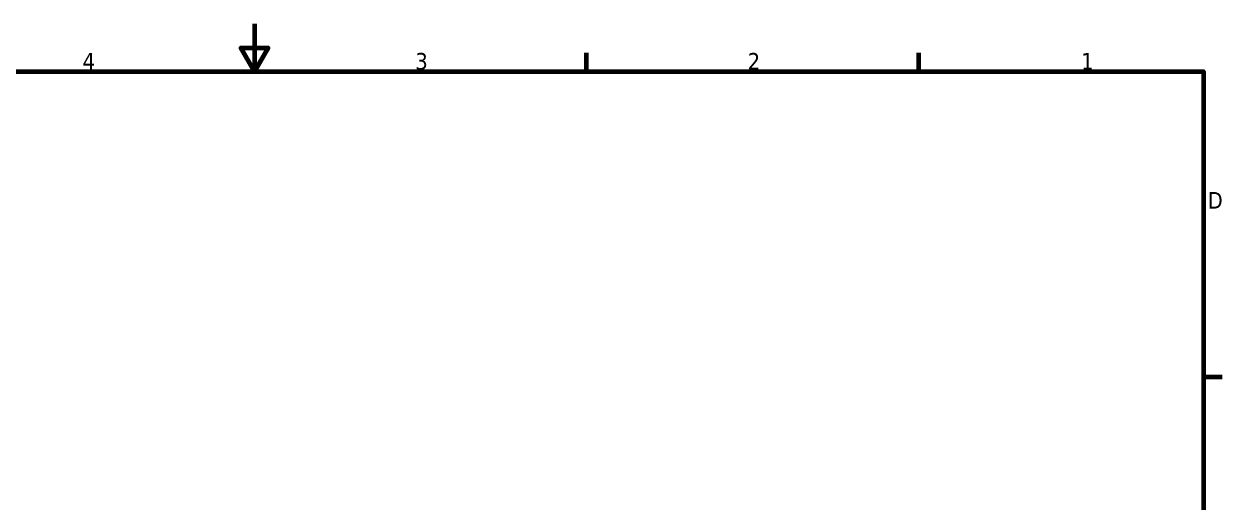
# Model space of a CAD drawing. Header units: millimetres. Extents: x 0 to 6720, y 0 to 4752.
# Drawn here: x 2583 to 6622, y 3142 to 4752 of the extents above; entities that cross this region are included whole.
import ezdxf

# ---------------------------------------------------------------- set-up
doc = ezdxf.new("R2010")
doc.units = ezdxf.units.MM
doc.header["$LTSCALE"] = 16
doc.layers.add('Obramowanie (ISO)', color=7, linetype='Continuous', lineweight=70)
doc.styles.add('Tekst notatki (ISO)', font='tahoma.ttf')

# ---------------------------------------------------------------- blocks, each defined once
blk = doc.blocks.new('Ramki Ramka domyślna')
at = {"layer": 'Obramowanie (ISO)'}
for p, q in [((280, 287), (280, 290.9)), ((350, 287), (350, 290.9)), ((410, 222.75), (413.9, 222.75))]:
    blk.add_line(p, q, dxfattribs=at)
at = {"layer": 'Obramowanie (ISO)', "flags": 128}
for points in [[(210, 297), (210, 287), (207.11, 292), (212.89, 292), (210, 287)], [(10, 10), (10, 287), (410, 287), (410, 10), (10, 10)]]:
    blk.add_lwpolyline(points, dxfattribs=at)
at = {"layer": 'Obramowanie (ISO)', "char_height": 3.5, "attachment_point": 7, "style": 'Tekst notatki (ISO)'}
for s, insert in [('4', (173.78, 287.4)), ('3', (243.91, 287.33)), ('2', (313.94, 287.4)), ('1', (384.21, 287.4)), ('D', (410.87, 258.13))]:
    blk.add_mtext(s, dxfattribs=dict(at, insert=insert))

msp = doc.modelspace()

# ---------------------------------------------------------------- block references
at = {"xscale": 16, "yscale": 16, "zscale": 16}
msp.add_blockref('Ramki Ramka domyślna', (0, 0), dxfattribs=at)

doc.saveas('drawing.dxf')
